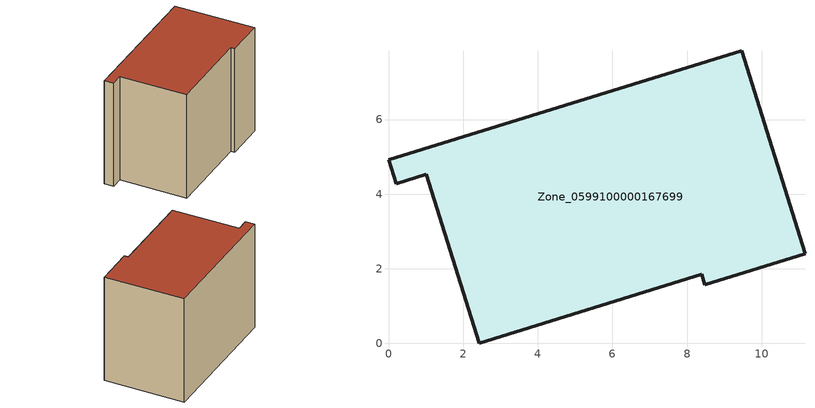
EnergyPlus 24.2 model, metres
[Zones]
Zone_0599100000167699
 floor ground (C_G): 0,4.93 9.47,7.85 11.16,2.41 8.47,1.57 8.39,1.85 2.43,0 1.01,4.54 0.2,4.29 z0
 wall outside (C_F): 9.47,7.85 0,4.93 0.2,4.29 1.01,4.54 2.43,0 8.39,1.85 8.47,1.57 11.16,2.41 9.47,7.85 z0:7.77
 roof outside (C_R): 11.16,2.41 9.47,7.85 0,4.93 0.2,4.29 1.01,4.54 2.43,0 8.39,1.85 8.47,1.57 z7.77
[BUILDING]
Pand.0599100000167699: North Axis=0; Terrain=City; Loads Convergence Tolerance Value=0.04; Temperature Convergence Tolerance Value=0.4; Solar Distribution=FullExterior; Maximum Number of Warmup Days=25; Minimum Number of Warmup Days=1
[Site:Location]
Rotterdam.The.Hague.AP_ZH_NLD Design_Conditions: Latitude=51.96; Longitude=4.45; Time Zone=1; Elevation=-4.5
[SITE:GROUNDTEMPERATURE:BUILDINGSURFACE]
18, 18, 18, 18, 18, 18, 18, 18, 18, 18, 18, 18
[MATERIAL] Thermal Absorptance=0.9; Solar Absorptance=0.7; Visible Absorptance=0.7
Name | Roughness | Thickness | Conductivity | Density | Specific Heat
G.TI.1975-1991 | MediumSmooth | 0.15 | 0.288461 | 540 | 1210
F.TI.1975-1991 | Rough | 0.3 | 0.230769 | 1920 | 840
R.TI.1975-1991 | MediumRough | 0.2 | 0.153846 | 1500 | 1000
[CONSTRUCTION]
C_G: G.TI.1975-1991
C_F: F.TI.1975-1991
C_R: R.TI.1975-1991
[ZONE]
Zone_0599100000167699: Type=1; Multiplier=1; Ceiling Height=Autocalculate; Volume=Autocalculate; Floor Area=autocalculate; Part of Total Floor Area=Yes
[ZONEINFILTRATION:DESIGNFLOWRATE]
Infil_Zone_0599100000167699: Zone or ZoneList or Space or SpaceList=Zone_0599100000167699; Schedule=AlwaysOn; Design Flow Rate Calculation Method=Flow/Area; Flow Rate per Floor Area=0.003; Constant Term Coefficient=1; Temperature Term Coefficient=0; Velocity Term Coefficient=0; Velocity Squared Term Coefficient=0
[HVACTEMPLATE:ZONE:IDEALLOADSAIRSYSTEM]
Zone_0599100000167699: Maximum Heating Supply Air Temperature=50; Minimum Cooling Supply Air Temperature=13; Maximum Heating Supply Air Humidity Ratio=0.0156; Minimum Cooling Supply Air Humidity Ratio=0.0077; Heating Limit=NoLimit; Cooling Limit=NoLimit; Dehumidification Control Type=ConstantSensibleHeatRatio; Cooling Sensible Heat Ratio=0.7; Dehumidification Setpoint=60; Humidification Control Type=None; Humidification Setpoint=30; Outdoor Air Method=None; Outdoor Air Flow Rate per Person=0.00944; Outdoor Air Flow Rate per Zone Floor Area=0; Outdoor Air Flow Rate per Zone=0; Demand Controlled Ventilation Type=None; Outdoor Air Economizer Type=NoEconomizer; Heat Recovery Type=None; Sensible Heat Recovery Effectiveness=0.7; Latent Heat Recovery Effectiveness=0.65
[ZONECONTROL:THERMOSTAT]
ThermostatControl_Zone_0599100000167699: Zone or ZoneList=Zone_0599100000167699; Control Type Schedule=DualSetpointControlType; Control 1=Thermostat_Zone_0599100000167699; Temperature Difference Between Cutout And Setpoint=0
[THERMOSTATSETPOINT:DUALSETPOINT]
Thermostat_Zone_0599100000167699: Heating Setpoint Temperature Schedule=HeatingSetpoint_Zone_0599100000167699; Cooling Setpoint Temperature Schedule=CoolingSetpoint_Zone_0599100000167699
[SCHEDULE:COMPACT]
HeatingSetpoint_Zone_0599100000167699: Through: 12/31, For: AllDays, Until: 24:00, 21
CoolingSetpoint_Zone_0599100000167699: Through: 12/31, For: AllDays, Until: 24:00, 24
DualSetpointControlType: Through: 12/31, For: AllDays, Until: 24:00, 4
AlwaysOn: Through: 12/31, For: AllDays, Until: 24:00, 1
